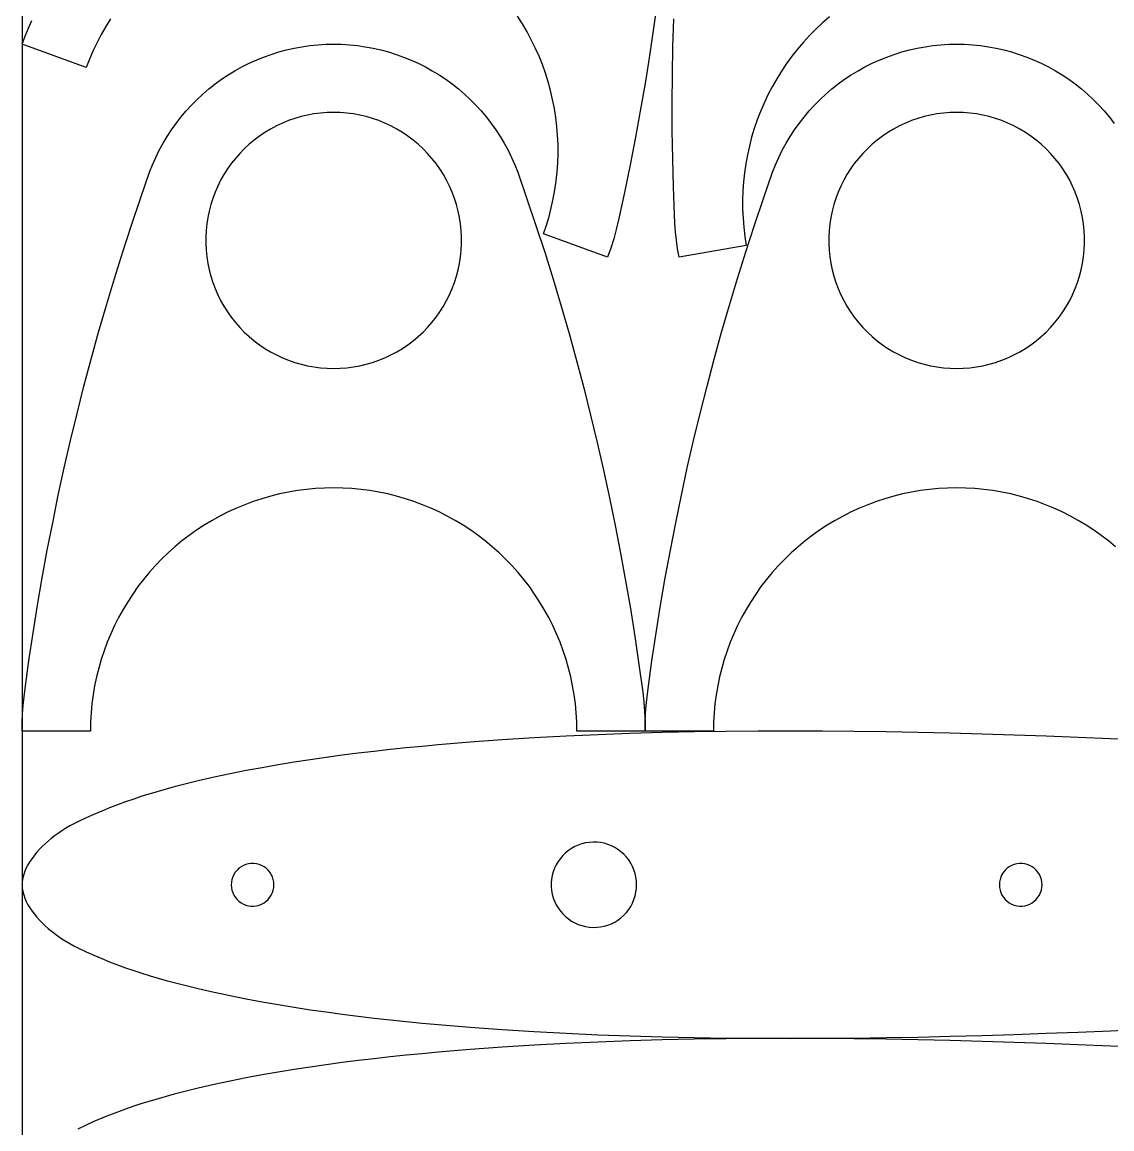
# Model space of a CAD drawing. Extents: x 0 to 1250, y 0 to 2500.
# Drawn here: x 0 to 127.7, y 421.6 to 551.3 of the extents above; entities that cross this region are included whole.
import ezdxf

# ---------------------------------------------------------------- set-up
doc = ezdxf.new("R2010")
doc.units = 0
doc.layers.get('0').update_dxf_attribs({"linetype": 'CONTINUOUS', "lineweight": 25})

msp = doc.modelspace()

# ---------------------------------------------------------------- linework, layer by layer
for points in [[(0, 0), (1250, 0), (1250, 2500), (0, 2500)], [(59.1513, 530.572), (60.2065, 527.439), (61.2267, 524.294), (62.212, 521.139), (63.1621, 517.972), (64.0769, 514.795), (64.9564, 511.608), (65.8004, 508.411), (66.6088, 505.205), (67.3816, 501.991), (68.1185, 498.768), (68.8196, 495.537), (69.4848, 492.298), (70.1139, 489.052), (70.7069, 485.8), (71.2636, 482.541), (71.7842, 479.276), (72.2684, 476.006), (72.7162, 472.73), (72.8403, 471.598), (72.929, 470.463), (72.9822, 469.326), (73, 468.187), (65, 468.187), (64.9801, 469.253), (64.9203, 470.317), (64.8208, 471.378), (64.6817, 472.435), (64.5031, 473.486), (64.2854, 474.529), (64.0289, 475.564), (63.7338, 476.588), (63.4007, 477.6), (63.0299, 478.599), (62.622, 479.584), (62.1776, 480.553), (61.6973, 481.504), (61.1817, 482.437), (60.6316, 483.35), (60.0478, 484.242), (59.431, 485.111), (58.7822, 485.957), (58.1022, 486.777), (57.392, 487.572), (56.6525, 488.34), (55.8849, 489.079), (55.0902, 489.789), (54.2695, 490.469), (53.4239, 491.118), (52.5546, 491.735), (51.6629, 492.319), (50.75, 492.869), (49.8172, 493.385), (48.8657, 493.865), (47.8969, 494.309), (46.9122, 494.717), (45.913, 495.088), (44.9005, 495.421), (43.8763, 495.716), (42.8418, 495.973), (41.7985, 496.19), (40.7477, 496.369), (39.691, 496.508), (38.6298, 496.608), (37.5656, 496.667), (36.5, 496.687), (35.4344, 496.667), (34.3702, 496.608), (33.309, 496.508), (32.2523, 496.369), (31.2015, 496.19), (30.1582, 495.973), (29.1237, 495.716), (28.0995, 495.421), (27.087, 495.088), (26.0878, 494.717), (25.1031, 494.309), (24.1343, 493.865), (23.1828, 493.385), (22.25, 492.869), (21.3371, 492.319), (20.4454, 491.735), (19.5761, 491.118), (18.7305, 490.469), (17.9098, 489.789), (17.1151, 489.079), (16.3475, 488.34), (15.608, 487.572), (14.8978, 486.777), (14.2178, 485.957), (13.569, 485.111), (12.9522, 484.242), (12.3684, 483.35), (11.8183, 482.437), (11.3027, 481.504), (10.8224, 480.553), (10.378, 479.584), (9.9701, 478.599), (9.5993, 477.6), (9.2662, 476.588), (8.9711, 475.564), (8.7146, 474.529), (8.4969, 473.486), (8.3183, 472.435), (8.1792, 471.378), (8.0797, 470.317), (8.0199, 469.253), (8, 468.187), (0, 468.187), (0.0138, 469.19), (0.0551, 470.192), (0.124, 471.193), (0.2203, 472.191), (0.344, 473.187), (0.7934, 476.438), (1.2787, 479.683), (1.7998, 482.924), (2.3566, 486.158), (2.9491, 489.386), (3.5771, 492.607), (4.2406, 495.821), (4.9396, 499.028), (5.6739, 502.227), (6.4434, 505.417), (7.2481, 508.599), (8.0879, 511.772), (8.9626, 514.935), (9.8721, 518.088), (10.8164, 521.231), (11.7953, 524.364), (12.8088, 527.485), (13.8566, 530.596), (14.9386, 533.694), (15.2806, 534.561), (15.6573, 535.413), (16.0682, 536.249), (16.5127, 537.067), (16.99, 537.867), (17.4992, 538.648), (18.0397, 539.406), (18.6104, 540.143), (19.2105, 540.855), (19.8389, 541.543), (20.4947, 542.205), (21.1767, 542.839), (21.8839, 543.446), (22.6151, 544.023), (23.369, 544.57), (24.1445, 545.087), (24.9402, 545.571), (25.755, 546.023), (26.5873, 546.441), (27.4359, 546.826), (28.2994, 547.176), (29.1763, 547.49), (30.0653, 547.769), (30.9648, 548.011), (31.8734, 548.217), (32.7896, 548.386), (33.7118, 548.518), (34.6387, 548.612), (35.5686, 548.668), (36.5, 548.687), (37.4314, 548.668), (38.3613, 548.612), (39.2882, 548.518), (40.2104, 548.386), (41.1266, 548.217), (42.0352, 548.011), (42.9347, 547.769), (43.8237, 547.49), (44.7006, 547.176), (45.5641, 546.826), (46.4127, 546.441), (47.245, 546.023), (48.0598, 545.571), (48.8555, 545.087), (49.631, 544.57), (50.3849, 544.023), (51.1161, 543.446), (51.8233, 542.839), (52.5053, 542.205), (53.1611, 541.543), (53.7895, 540.855), (54.3896, 540.143), (54.9603, 539.406), (55.5008, 538.648), (56.01, 537.867), (56.4873, 537.067), (56.9318, 536.249), (57.3427, 535.413), (57.7194, 534.561), (58.0614, 533.694)], [(36.5, 540.687), (35.7278, 540.667), (34.9577, 540.608), (34.1916, 540.509), (33.4317, 540.37), (32.6799, 540.193), (31.9383, 539.977), (31.2087, 539.723), (30.4932, 539.432), (29.7936, 539.105), (29.1118, 538.741), (28.4496, 538.344), (27.8087, 537.913), (27.1909, 537.449), (26.5977, 536.954), (26.0308, 536.429), (25.4917, 535.876), (24.9818, 535.296), (24.5024, 534.69), (24.0548, 534.061), (23.6403, 533.409), (23.2598, 532.737), (22.9145, 532.046), (22.6051, 531.338), (22.3327, 530.615), (22.0978, 529.88), (21.901, 529.133), (21.743, 528.376), (21.6242, 527.613), (21.5447, 526.845), (21.505, 526.073), (21.505, 525.301), (21.5447, 524.53), (21.6242, 523.761), (21.743, 522.998), (21.901, 522.242), (22.0978, 521.495), (22.3327, 520.759), (22.6051, 520.036), (22.9145, 519.329), (23.2598, 518.638), (23.6403, 517.965), (24.0548, 517.313), (24.5024, 516.684), (24.9818, 516.078), (25.4917, 515.498), (26.0308, 514.945), (26.5977, 514.42), (27.1909, 513.925), (27.8087, 513.462), (28.4496, 513.031), (29.1118, 512.633), (29.7936, 512.27), (30.4932, 511.942), (31.2087, 511.651), (31.9383, 511.398), (32.6799, 511.182), (33.4317, 511.004), (34.1916, 510.866), (34.9577, 510.767), (35.7278, 510.707), (36.5, 510.687), (37.2722, 510.707), (38.0423, 510.767), (38.8084, 510.866), (39.5683, 511.004), (40.3201, 511.182), (41.0617, 511.398), (41.7913, 511.651), (42.5068, 511.942), (43.2064, 512.27), (43.8882, 512.633), (44.5504, 513.031), (45.1913, 513.462), (45.8091, 513.925), (46.4023, 514.42), (46.9692, 514.945), (47.5083, 515.498), (48.0182, 516.078), (48.4976, 516.684), (48.9452, 517.313), (49.3597, 517.965), (49.7402, 518.638), (50.0855, 519.329), (50.3949, 520.036), (50.6673, 520.759), (50.9022, 521.495), (51.099, 522.242), (51.257, 522.998), (51.3758, 523.761), (51.4553, 524.53), (51.495, 525.301), (51.495, 526.073), (51.4553, 526.845), (51.3758, 527.613), (51.257, 528.376), (51.099, 529.133), (50.9022, 529.88), (50.6673, 530.615), (50.3949, 531.338), (50.0855, 532.046), (49.7402, 532.737), (49.3597, 533.409), (48.9452, 534.061), (48.4976, 534.69), (48.0182, 535.296), (47.5083, 535.876), (46.9692, 536.429), (46.4023, 536.954), (45.8091, 537.449), (45.1913, 537.913), (44.5504, 538.344), (43.8882, 538.741), (43.2064, 539.105), (42.5068, 539.432), (41.7913, 539.723), (41.0617, 539.977), (40.3201, 540.193), (39.5683, 540.37), (38.8084, 540.509), (38.0423, 540.608), (37.2722, 540.667)], [(109.5, 540.687), (108.728, 540.667), (107.958, 540.608), (107.192, 540.509), (106.432, 540.37), (105.68, 540.193), (104.938, 539.977), (104.209, 539.723), (103.493, 539.432), (102.794, 539.105), (102.112, 538.741), (101.45, 538.344), (100.809, 537.913), (100.191, 537.449), (99.5977, 536.954), (99.0308, 536.429), (98.4917, 535.876), (97.9818, 535.296), (97.5024, 534.69), (97.0548, 534.061), (96.6403, 533.409), (96.2598, 532.737), (95.9145, 532.046), (95.6051, 531.338), (95.3327, 530.615), (95.0978, 529.88), (94.901, 529.133), (94.743, 528.376), (94.6242, 527.613), (94.5447, 526.845), (94.505, 526.073), (94.505, 525.301), (94.5447, 524.53), (94.6242, 523.761), (94.743, 522.998), (94.901, 522.242), (95.0978, 521.495), (95.3327, 520.759), (95.6051, 520.036), (95.9145, 519.329), (96.2598, 518.638), (96.6403, 517.965), (97.0548, 517.313), (97.5024, 516.684), (97.9818, 516.078), (98.4917, 515.498), (99.0308, 514.945), (99.5977, 514.42), (100.191, 513.925), (100.809, 513.462), (101.45, 513.031), (102.112, 512.633), (102.794, 512.27), (103.493, 511.942), (104.209, 511.651), (104.938, 511.398), (105.68, 511.182), (106.432, 511.004), (107.192, 510.866), (107.958, 510.767), (108.728, 510.707), (109.5, 510.687), (110.272, 510.707), (111.042, 510.767), (111.808, 510.866), (112.568, 511.004), (113.32, 511.182), (114.062, 511.398), (114.791, 511.651), (115.507, 511.942), (116.206, 512.27), (116.888, 512.633), (117.55, 513.031), (118.191, 513.462), (118.809, 513.925), (119.402, 514.42), (119.969, 514.945), (120.508, 515.498), (121.018, 516.078), (121.498, 516.684), (121.945, 517.313), (122.36, 517.965), (122.74, 518.638), (123.085, 519.329), (123.395, 520.036), (123.667, 520.759), (123.902, 521.495), (124.099, 522.242), (124.257, 522.998), (124.376, 523.761), (124.455, 524.53), (124.495, 525.301), (124.495, 526.073), (124.455, 526.845), (124.376, 527.613), (124.257, 528.376), (124.099, 529.133), (123.902, 529.88), (123.667, 530.615), (123.395, 531.338), (123.085, 532.046), (122.74, 532.737), (122.36, 533.409), (121.945, 534.061), (121.498, 534.69), (121.018, 535.296), (120.508, 535.876), (119.969, 536.429), (119.402, 536.954), (118.809, 537.449), (118.191, 537.913), (117.55, 538.344), (116.888, 538.741), (116.206, 539.105), (115.507, 539.432), (114.791, 539.723), (114.062, 539.977), (113.32, 540.193), (112.568, 540.37), (111.808, 540.509), (111.042, 540.608), (110.272, 540.667)], [(72, 450.18), (71.9804, 450.622), (71.9219, 451.06), (71.8248, 451.492), (71.69, 451.913), (71.5185, 452.321), (71.3116, 452.712), (71.0709, 453.083), (70.7984, 453.431), (70.4962, 453.754), (70.1666, 454.049), (69.8122, 454.314), (69.4359, 454.546), (69.0404, 454.745), (68.629, 454.907), (68.2048, 455.033), (67.7712, 455.12), (67.3316, 455.169), (66.8894, 455.179), (66.448, 455.149), (66.011, 455.081), (65.5817, 454.975), (65.1635, 454.83), (64.7597, 454.65), (64.3734, 454.435), (64.0076, 454.186), (63.6653, 453.906), (63.3491, 453.596), (63.0615, 453.26), (62.8046, 452.9), (62.5807, 452.519), (62.3913, 452.119), (62.2379, 451.704), (62.1219, 451.277), (62.044, 450.842), (62.0049, 450.401), (62.0049, 449.959), (62.044, 449.518), (62.1219, 449.083), (62.2379, 448.656), (62.3913, 448.241), (62.5807, 447.841), (62.8046, 447.46), (63.0615, 447.1), (63.3491, 446.764), (63.6653, 446.454), (64.0076, 446.174), (64.3734, 445.925), (64.7597, 445.71), (65.1635, 445.529), (65.5817, 445.385), (66.011, 445.279), (66.448, 445.211), (66.8894, 445.181), (67.3316, 445.191), (67.7712, 445.24), (68.2048, 445.327), (68.629, 445.453), (69.0404, 445.615), (69.4359, 445.813), (69.8122, 446.046), (70.1666, 446.311), (70.4962, 446.606), (70.7984, 446.929), (71.0709, 447.277), (71.3116, 447.648), (71.5185, 448.039), (71.69, 448.447), (71.8248, 448.868), (71.9219, 449.3), (71.9804, 449.738)], [(29.5, 450.18), (29.4803, 450.493), (29.4215, 450.802), (29.3244, 451.1), (29.1908, 451.384), (29.0225, 451.649), (28.8224, 451.891), (28.5936, 452.106), (28.3396, 452.291), (28.0644, 452.442), (27.7725, 452.558), (27.4685, 452.636), (27.157, 452.675), (26.843, 452.675), (26.5315, 452.636), (26.2275, 452.558), (25.9356, 452.442), (25.6604, 452.291), (25.4064, 452.106), (25.1776, 451.891), (24.9775, 451.649), (24.8092, 451.384), (24.6756, 451.1), (24.5785, 450.802), (24.5197, 450.493), (24.5, 450.18), (24.5197, 449.867), (24.5785, 449.558), (24.6756, 449.26), (24.8092, 448.976), (24.9775, 448.711), (25.1776, 448.469), (25.4064, 448.254), (25.6604, 448.069), (25.9356, 447.918), (26.2275, 447.802), (26.5315, 447.724), (26.843, 447.685), (27.157, 447.685), (27.4685, 447.724), (27.7725, 447.802), (28.0644, 447.918), (28.3396, 448.069), (28.5936, 448.254), (28.8224, 448.469), (29.0225, 448.711), (29.1908, 448.976), (29.3244, 449.26), (29.4215, 449.558), (29.4803, 449.867)], [(119.5, 450.18), (119.48, 450.493), (119.421, 450.802), (119.324, 451.1), (119.191, 451.384), (119.022, 451.649), (118.822, 451.891), (118.594, 452.106), (118.34, 452.291), (118.064, 452.442), (117.772, 452.558), (117.469, 452.636), (117.157, 452.675), (116.843, 452.675), (116.531, 452.636), (116.228, 452.558), (115.936, 452.442), (115.66, 452.291), (115.406, 452.106), (115.178, 451.891), (114.978, 451.649), (114.809, 451.384), (114.676, 451.1), (114.579, 450.802), (114.52, 450.493), (114.5, 450.18), (114.52, 449.867), (114.579, 449.558), (114.676, 449.26), (114.809, 448.976), (114.978, 448.711), (115.178, 448.469), (115.406, 448.254), (115.66, 448.069), (115.936, 447.918), (116.228, 447.802), (116.531, 447.724), (116.843, 447.685), (117.157, 447.685), (117.469, 447.724), (117.772, 447.802), (118.064, 447.918), (118.34, 448.069), (118.594, 448.254), (118.822, 448.469), (119.022, 448.711), (119.191, 448.976), (119.324, 449.26), (119.421, 449.558), (119.48, 449.867)]]:
    msp.add_lwpolyline(points, close=True)
for points in [[(74.4696, 554.126), (74.0234, 550.85), (73.5408, 547.579), (73.0218, 544.314), (72.4667, 541.055), (71.8751, 537.802), (71.2477, 534.556), (70.5841, 531.317), (69.8845, 528.085), (69.6141, 526.979), (69.3092, 525.882), (68.9702, 524.796), (68.5976, 523.72), (61.08, 526.456), (61.4258, 527.464), (61.7336, 528.485), (62.003, 529.516), (62.2337, 530.556), (62.4253, 531.605), (62.5775, 532.66), (62.6903, 533.719), (62.7633, 534.783), (62.7966, 535.848), (62.7899, 536.914), (62.7434, 537.979), (62.6572, 539.041), (62.5312, 540.1), (62.3658, 541.152), (62.1611, 542.198), (61.9175, 543.236), (61.6352, 544.264), (61.3147, 545.28), (60.9564, 546.284), (60.5609, 547.274), (60.1285, 548.248), (59.6601, 549.205), (59.1562, 550.145), (58.6176, 551.064), (58.0449, 551.963)], [(10.3581, 551.666), (9.7967, 550.76), (9.2694, 549.834), (8.7773, 548.888), (8.3209, 547.925), (7.9007, 546.946), (7.5175, 545.951), (0, 548.687), (0.356, 549.625), (0.7375, 550.552), (1.1445, 551.469)], [(94.5905, 551.89), (93.787, 551.19), (93.0103, 550.46), (92.2613, 549.702), (91.5412, 548.916), (90.851, 548.104), (90.1917, 547.266), (89.5642, 546.405), (88.9692, 545.52), (88.4078, 544.614), (87.8807, 543.688), (87.3886, 542.743), (86.9321, 541.78), (86.512, 540.8), (86.1288, 539.805), (85.783, 538.797), (85.4752, 537.777), (85.2058, 536.746), (84.9751, 535.705), (84.7834, 534.657), (84.6312, 533.602), (84.5184, 532.542), (84.4455, 531.478), (84.4122, 530.413), (84.4188, 529.347), (84.4653, 528.283), (84.5516, 527.22), (84.6775, 526.162), (84.843, 525.109), (76.9645, 523.72), (76.8039, 524.71), (76.6706, 525.704), (76.5647, 526.701), (76.4862, 527.701), (76.4352, 528.703), (76.3132, 531.982), (76.2275, 535.263), (76.178, 538.545), (76.1647, 541.827), (76.1877, 545.108), (76.2468, 548.39), (76.342, 551.67)], [(128.09, 489.789), (127.269, 490.469), (126.424, 491.118), (125.555, 491.735), (124.663, 492.319), (123.75, 492.869), (122.817, 493.385), (121.866, 493.865), (120.897, 494.309), (119.912, 494.717), (118.913, 495.088), (117.9, 495.421), (116.876, 495.716), (115.842, 495.973), (114.798, 496.19), (113.748, 496.369), (112.691, 496.508), (111.63, 496.608), (110.566, 496.667), (109.5, 496.687), (108.434, 496.667), (107.37, 496.608), (106.309, 496.508), (105.252, 496.369), (104.201, 496.19), (103.158, 495.973), (102.124, 495.716), (101.1, 495.421), (100.087, 495.088), (99.0878, 494.717), (98.1031, 494.309), (97.1343, 493.865), (96.1828, 493.385), (95.25, 492.869), (94.3371, 492.319), (93.4454, 491.735), (92.5761, 491.118), (91.7305, 490.469), (90.9098, 489.789), (90.1151, 489.079), (89.3475, 488.34), (88.608, 487.572), (87.8978, 486.777), (87.2178, 485.957), (86.569, 485.111), (85.9522, 484.242), (85.3684, 483.35), (84.8183, 482.437), (84.3027, 481.504), (83.8224, 480.553), (83.378, 479.584), (82.9701, 478.599), (82.5993, 477.6), (82.2662, 476.588), (81.9711, 475.564), (81.7146, 474.529), (81.4969, 473.486), (81.3183, 472.435), (81.1792, 471.378), (81.0797, 470.317), (81.0199, 469.253), (81, 468.187), (73, 468.187), (73.0138, 469.19), (73.0551, 470.192), (73.124, 471.193), (73.2203, 472.191), (73.344, 473.187), (73.7934, 476.438), (74.2787, 479.683), (74.7998, 482.924), (75.3566, 486.158), (75.9491, 489.386), (76.5771, 492.607), (77.2406, 495.821), (77.9396, 499.028), (78.6739, 502.227), (79.4434, 505.417), (80.2481, 508.599), (81.0879, 511.772), (81.9626, 514.935), (82.8721, 518.088), (83.8164, 521.231), (84.7953, 524.364), (85.8088, 527.485), (86.8566, 530.596), (87.9386, 533.694), (88.2806, 534.561), (88.6573, 535.413), (89.0682, 536.249), (89.5127, 537.067), (89.99, 537.867), (90.4992, 538.648), (91.0397, 539.406), (91.6104, 540.143), (92.2105, 540.855), (92.8389, 541.543), (93.4947, 542.205), (94.1767, 542.839), (94.8839, 543.446), (95.6151, 544.023), (96.369, 544.57), (97.1445, 545.087), (97.9402, 545.571), (98.755, 546.023), (99.5873, 546.441), (100.436, 546.826), (101.299, 547.176), (102.176, 547.49), (103.065, 547.769), (103.965, 548.011), (104.873, 548.217), (105.79, 548.386), (106.712, 548.518), (107.639, 548.612), (108.569, 548.668), (109.5, 548.687), (110.431, 548.668), (111.361, 548.612), (112.288, 548.518), (113.21, 548.386), (114.127, 548.217), (115.035, 548.011), (115.935, 547.769), (116.824, 547.49), (117.701, 547.176), (118.564, 546.826), (119.413, 546.441), (120.245, 546.023), (121.06, 545.571), (121.856, 545.087), (122.631, 544.57), (123.385, 544.023), (124.116, 543.446), (124.823, 542.839), (125.505, 542.205), (126.161, 541.543), (126.79, 540.855), (127.39, 540.143), (127.96, 539.406)], [(131.255, 467.109), (127.504, 467.283), (123.752, 467.443), (120, 467.591), (116.251, 467.723), (112.502, 467.841), (108.753, 467.944), (105.003, 468.029), (101.253, 468.097), (97.5022, 468.147), (93.7516, 468.177), (90.0009, 468.187), (86.2503, 468.176), (82.4999, 468.142), (78.7497, 468.085), (75, 468.003), (71.2483, 467.895), (67.4975, 467.758), (63.748, 467.591), (60, 467.392), (56.2458, 467.157), (52.4942, 466.884), (50.6195, 466.733), (48.7457, 466.571), (46.8729, 466.398), (45.0011, 466.214), (43.1197, 466.017), (41.2396, 465.808), (39.361, 465.584), (37.4843, 465.346), (35.6096, 465.092), (33.7372, 464.822), (31.8673, 464.534), (30, 464.228), (28.1181, 463.899), (26.2402, 463.549), (24.3673, 463.176), (22.5006, 462.78), (20.6145, 462.351), (18.7357, 461.889), (17.7991, 461.645), (16.8643, 461.389), (15.9312, 461.123), (15, 460.845), (14.0389, 460.544), (13.0814, 460.228), (12.1289, 459.899), (11.1832, 459.555), (10.2459, 459.196), (9.3185, 458.821), (8.4027, 458.431), (7.5, 458.025), (6.5406, 457.565), (6.0669, 457.321), (5.5968, 457.065), (5.1303, 456.793), (4.6672, 456.504), (4.2071, 456.194), (3.75, 455.862), (3.393, 455.583), (3.0402, 455.289), (2.6943, 454.982), (2.3579, 454.662), (2.0335, 454.33), (1.7237, 453.987), (1.4311, 453.635), (1.1584, 453.273), (0.908, 452.904), (0.6826, 452.527), (0.4848, 452.145), (0.3172, 451.758), (0.1823, 451.367), (0.0828, 450.973), (0.0211, 450.577), (0.0053, 450.379), (0, 450.18), (0.0053, 449.981), (0.0211, 449.783), (0.0828, 449.387), (0.1823, 448.993), (0.3172, 448.602), (0.4848, 448.215), (0.6826, 447.833), (0.908, 447.456), (1.1584, 447.087), (1.4311, 446.725), (1.7237, 446.373), (2.0335, 446.03), (2.3579, 445.698), (2.6943, 445.378), (3.0402, 445.07), (3.393, 444.777), (3.75, 444.498), (4.2071, 444.166), (4.6672, 443.856), (5.1303, 443.567), (5.5968, 443.296), (6.0669, 443.039), (6.5406, 442.795), (7.5, 442.335), (8.4027, 441.929), (9.3185, 441.539), (10.2459, 441.164), (11.1832, 440.805), (12.1289, 440.461), (13.0814, 440.132), (14.0389, 439.817), (15, 439.515), (15.9312, 439.237), (16.8643, 438.971), (17.7991, 438.715), (18.7357, 438.471), (20.6145, 438.009), (22.5006, 437.58), (24.3673, 437.183), (26.2402, 436.811), (28.1181, 436.461), (30, 436.132), (31.8673, 435.825), (33.7372, 435.538), (35.6096, 435.268), (37.4843, 435.014), (39.361, 434.776), (41.2396, 434.553), (43.1197, 434.343), (45.0011, 434.146), (46.8729, 433.962), (48.7457, 433.789), (50.6195, 433.627), (52.4942, 433.476), (56.2458, 433.203), (60, 432.968), (63.748, 432.769), (67.4975, 432.602), (71.2483, 432.465), (75, 432.357), (78.7497, 432.275), (82.4999, 432.218), (86.2503, 432.184), (90.0009, 432.173), (93.7516, 432.183), (97.5022, 432.213), (101.253, 432.263), (105.003, 432.331), (108.753, 432.416), (112.502, 432.519), (116.251, 432.637), (120, 432.769), (123.752, 432.917), (127.504, 433.077), (131.255, 433.251)], [(131.255, 431.094), (127.504, 431.268), (123.752, 431.429), (120, 431.576), (116.251, 431.709), (112.502, 431.827), (108.753, 431.929), (105.003, 432.015), (101.253, 432.083), (97.5022, 432.133), (93.7516, 432.163), (90.0009, 432.173), (86.2503, 432.162), (82.4999, 432.128), (78.7497, 432.071), (75, 431.989), (71.2483, 431.88), (67.4975, 431.744), (63.748, 431.577), (60, 431.377), (56.2458, 431.142), (52.4942, 430.87), (50.6195, 430.719), (48.7457, 430.557), (46.8729, 430.384), (45.0011, 430.2), (43.1197, 430.003), (41.2396, 429.793), (39.361, 429.57), (37.4843, 429.332), (35.6096, 429.078), (33.7372, 428.808), (31.8673, 428.52), (30, 428.214), (28.1181, 427.885), (26.2402, 427.535), (24.3673, 427.162), (22.5006, 426.765), (20.6145, 426.336), (18.7357, 425.875), (17.7991, 425.63), (16.8643, 425.375), (15.9312, 425.109), (15, 424.83), (14.0389, 424.529), (13.0814, 424.214), (12.1289, 423.884), (11.1832, 423.54), (10.2459, 423.181), (9.3185, 422.807), (8.4027, 422.417), (7.5, 422.011), (6.5406, 421.55)]]:
    msp.add_lwpolyline(points)

doc.saveas('drawing.dxf')
